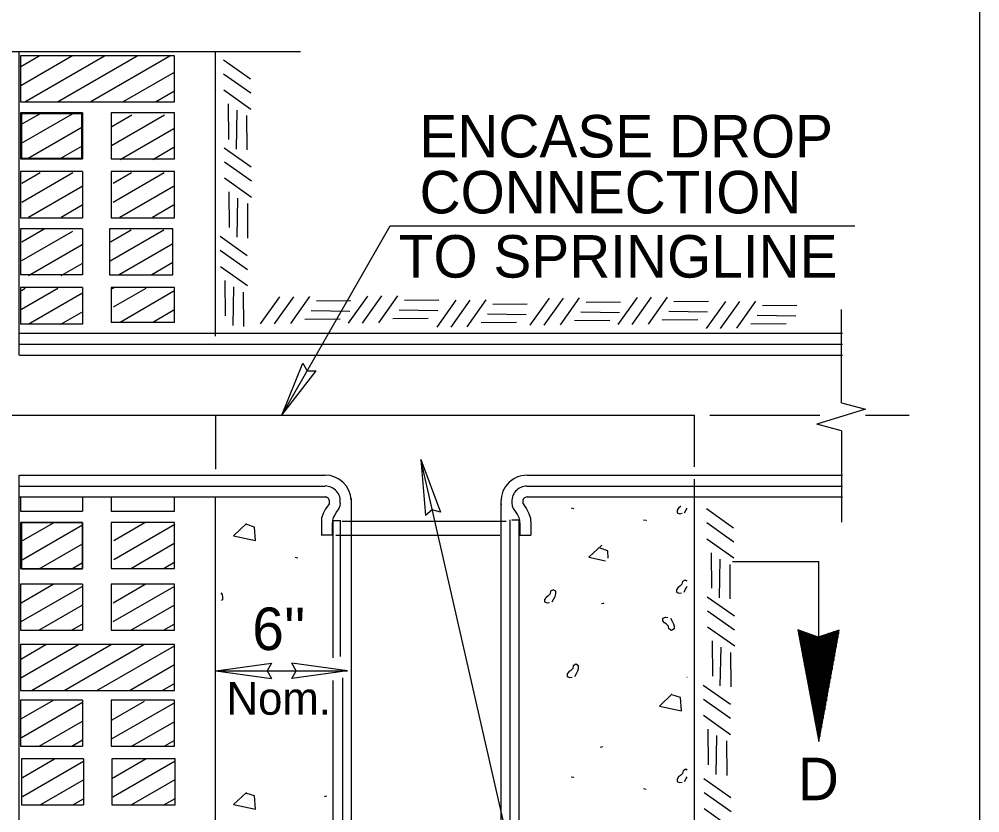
# Model space of a CAD drawing. Extents: x 142 to 502, y -55 to 229.
# Drawn here: x 277.99 to 307.38, y 59.88 to 84.14 of the extents above; entities that cross this region are included whole.
import ezdxf

# ---------------------------------------------------------------- set-up
doc = ezdxf.new("R2010")
doc.units = 0
doc.layers.add('Level 1', color=7, linetype='Continuous')

msp = doc.modelspace()

# ---------------------------------------------------------------- linework, layer by layer
at = {"layer": 'Level 1'}
for p, q in [((307.383, -42.956), (307.383, 162.029)), ((270.427, 83.162), (286.6, 83.162)), ((277.993, 74.758), (277.993, 83.162)), ((278.034, 82.699), (278.599, 83.026)), ((278.034, 82.122), (279.599, 83.026)), ((278.162, 81.618), (280.599, 83.026)), ((279.162, 81.618), (281.599, 83.026)), ((280.162, 81.618), (282.599, 83.026)), ((283.993, 74.45), (283.993, 83.162)), ((284.238, 82.905), (285.068, 82.32)), ((281.162, 81.618), (282.739, 82.529)), ((284.242, 82.477), (285.072, 81.891)), ((282.162, 81.618), (282.739, 81.952)), ((284.247, 81.983), (285.076, 81.397)), ((284.383, 81.556), (284.392, 80.469)), ((278.058, 80.93), (278.619, 81.254)), ((278.058, 80.353), (279.619, 81.254)), ((279.93, 81.278), (279.93, 79.871)), ((280.803, 81.278), (280.803, 79.871)), ((280.812, 80.284), (282.434, 81.22)), ((280.822, 80.867), (281.434, 81.22)), ((284.648, 81.361), (284.626, 80.175)), ((284.946, 81.199), (284.956, 80.145)), ((278.261, 79.892), (279.904, 80.841)), ((281.075, 79.858), (282.718, 80.807)), ((279.261, 79.892), (279.904, 80.264)), ((282.075, 79.858), (282.718, 80.229)), ((284.262, 80.213), (285.091, 79.628)), ((284.266, 79.785), (285.095, 79.199)), ((277.993, 77.905), (277.993, 79.604)), ((278.07, 79.13), (278.631, 79.454)), ((278.07, 78.553), (279.631, 79.454)), ((279.93, 79.483), (279.93, 78.075)), ((280.803, 79.483), (280.803, 78.075)), ((280.861, 79.13), (281.422, 79.454)), ((280.861, 78.553), (282.422, 79.454)), ((284.271, 79.291), (285.1, 78.705)), ((278.272, 78.092), (279.916, 79.041)), ((281.064, 78.092), (282.707, 79.041)), ((284.406, 78.864), (284.416, 77.777)), ((284.671, 78.669), (284.649, 77.483)), ((284.97, 78.507), (284.979, 77.453)), ((279.272, 78.092), (279.916, 78.464)), ((282.064, 78.092), (282.707, 78.464)), ((278.07, 77.341), (278.748, 77.733)), ((278.07, 76.764), (279.631, 77.665)), ((279.924, 77.736), (279.924, 76.328)), ((280.755, 77.736), (280.755, 76.328)), ((280.777, 76.757), (282.411, 77.7)), ((280.785, 77.339), (281.411, 77.7)), ((286.022, 72.034), (289.343, 77.825)), ((289.343, 77.825), (303.555, 77.825)), ((284.138, 77.507), (284.967, 76.921)), ((278.272, 76.304), (279.916, 77.252)), ((281.052, 76.338), (282.695, 77.287)), ((284.141, 77.079), (284.97, 76.493)), ((279.272, 76.304), (279.916, 76.675)), ((282.052, 76.338), (282.695, 76.71)), ((284.146, 76.584), (284.975, 75.999)), ((284.282, 76.158), (284.291, 75.071)), ((277.993, 73.873), (277.993, 76.061)), ((277.993, 74.758), (277.993, 76.061)), ((278.058, 75.275), (279.175, 75.92)), ((278.058, 75.853), (278.169, 75.917)), ((279.93, 75.94), (279.93, 74.821)), ((280.803, 75.94), (280.803, 74.871)), ((280.873, 75.922), (280.81, 75.886)), ((280.873, 75.345), (281.872, 75.922)), ((284.547, 75.962), (284.525, 74.777)), ((278.261, 74.815), (279.904, 75.764)), ((281.075, 74.884), (282.718, 75.833)), ((284.845, 75.8), (284.855, 74.747)), ((285.377, 74.825), (285.963, 75.655)), ((285.805, 74.829), (286.391, 75.658)), ((286.299, 74.834), (286.885, 75.663)), ((287.083, 75.533), (288.137, 75.542)), ((288.069, 74.849), (288.655, 75.678)), ((288.497, 74.853), (289.083, 75.682)), ((288.991, 74.857), (289.577, 75.686)), ((289.775, 75.556), (290.829, 75.566)), ((290.775, 74.724), (291.361, 75.554)), ((291.203, 74.728), (291.789, 75.557)), ((291.698, 74.733), (292.283, 75.562)), ((293.627, 74.784), (294.212, 75.614)), ((294.055, 74.788), (294.64, 75.617)), ((294.549, 74.793), (295.134, 75.622)), ((296.319, 74.808), (296.904, 75.637)), ((296.747, 74.812), (297.332, 75.641)), ((297.241, 74.816), (297.826, 75.645)), ((282.075, 74.884), (282.718, 75.256)), ((289.614, 75.258), (290.799, 75.236)), ((292.482, 75.432), (293.535, 75.441)), ((295.333, 75.492), (296.387, 75.501)), ((298.025, 75.515), (299.079, 75.525)), ((299.025, 74.683), (299.61, 75.513)), ((299.453, 74.687), (300.038, 75.516)), ((299.947, 74.692), (300.532, 75.521)), ((300.731, 75.391), (301.785, 75.4)), ((303.156, 72.414), (303.156, 75.271)), ((279.261, 74.815), (279.904, 75.186)), ((286.726, 74.97), (287.813, 74.979)), ((286.921, 75.235), (288.107, 75.213)), ((289.418, 74.993), (290.505, 75.003)), ((292.32, 75.134), (293.505, 75.112)), ((295.171, 75.194), (296.357, 75.172)), ((297.668, 74.952), (298.754, 74.962)), ((297.863, 75.217), (299.049, 75.195)), ((300.569, 75.093), (301.755, 75.071)), ((292.124, 74.868), (293.211, 74.878)), ((294.976, 74.929), (296.063, 74.938)), ((300.374, 74.827), (301.461, 74.837)), ((277.994, 74.54), (303.178, 74.54)), ((277.993, 74.206), (303.178, 74.206)), ((277.994, 73.873), (303.178, 73.873)), ((286.022, 72.034), (286.666, 73.627)), ((286.022, 72.034), (287.072, 73.394)), ((303.156, 72.414), (303.888, 72.219)), ((269.768, 72.034), (284.058, 72.034)), ((284.004, 70.38), (284.004, 72.034)), ((284.004, 72.034), (298.655, 72.034)), ((298.655, 70.457), (298.655, 72.034)), ((299.126, 72.034), (302.484, 72.034)), ((303.888, 72.219), (302.4, 71.758)), ((303.887, 72.034), (305.221, 72.034)), ((303.156, 71.557), (302.4, 71.758)), ((303.156, 71.557), (303.156, 69.657)), ((303.156, 71.557), (303.156, 68.758)), ((298.26, 35.744), (290.275, 70.675)), ((290.275, 70.675), (290.882, 69.067)), ((290.275, 70.675), (290.426, 68.962)), ((277.993, 67.18), (277.993, 70.202)), ((277.994, 70.202), (287.353, 70.202)), ((293.528, 70.2), (303.178, 70.2)), ((298.655, 39.395), (298.655, 70.073)), ((277.993, 68.927), (277.993, 69.905)), ((277.993, 41.869), (277.993, 69.905)), ((277.993, 69.868), (287.352, 69.868)), ((293.527, 69.866), (303.178, 69.866)), ((277.994, 69.535), (287.353, 69.535)), ((279.93, 69.535), (279.93, 69.097)), ((280.803, 69.535), (280.803, 69.097)), ((283.993, 48.815), (283.993, 69.535)), ((288.158, 55.669), (288.158, 69.487)), ((292.738, 55.686), (292.738, 69.384)), ((293.528, 69.533), (303.178, 69.533)), ((299.022, 69.176), (299.851, 68.591)), ((277.993, 67.18), (277.993, 68.879)), ((287.591, 68.813), (287.822, 68.813)), ((287.592, 64.614), (287.592, 68.813)), ((287.822, 64.653), (287.822, 68.813)), ((287.872, 68.791), (292.89, 68.791)), ((293.016, 56.221), (293.016, 68.832)), ((293.061, 68.832), (293.291, 68.832)), ((293.291, 56.221), (293.291, 68.832)), ((278.058, 68.179), (279.039, 68.745)), ((278.058, 67.601), (279.927, 68.68)), ((279.93, 68.757), (279.93, 67.35)), ((280.803, 68.757), (280.803, 67.35)), ((280.884, 68.202), (281.865, 68.768)), ((280.884, 67.624), (282.753, 68.703)), ((299.026, 68.748), (299.855, 68.163)), ((287.567, 68.368), (287.234, 68.368)), ((287.68, 68.369), (292.698, 68.369)), ((293.308, 68.368), (293.641, 68.368)), ((299.03, 68.254), (299.859, 67.669)), ((278.6, 67.337), (279.927, 68.103)), ((281.426, 67.36), (282.753, 68.126)), ((299.166, 67.827), (299.176, 66.74)), ((299.431, 67.632), (299.409, 66.446)), ((279.6, 67.337), (279.927, 67.525)), ((282.426, 67.36), (282.753, 67.549)), ((299.729, 67.47), (299.739, 66.416)), ((299.813, 67.561), (302.455, 67.561)), ((302.455, 62.582), (302.455, 67.561)), ((277.993, 65.287), (277.993, 66.986)), ((278.047, 66.298), (279.028, 66.864)), ((278.047, 65.72), (279.915, 66.799)), ((279.93, 66.865), (279.93, 65.457)), ((280.803, 66.865), (280.803, 65.457)), ((280.861, 66.298), (281.842, 66.864)), ((280.861, 65.72), (282.73, 66.799)), ((299.045, 66.484), (299.875, 65.899)), ((278.589, 65.456), (279.915, 66.222)), ((281.403, 65.456), (282.73, 66.222)), ((299.049, 66.056), (299.878, 65.471)), ((279.589, 65.456), (279.915, 65.644)), ((282.403, 65.456), (282.73, 65.644)), ((299.054, 65.562), (299.883, 64.977)), ((301.812, 65.464), (301.812, 65.456)), ((301.842, 65.454), (301.812, 65.454)), ((301.914, 65.429), (301.817, 65.429)), ((301.987, 65.404), (301.822, 65.404)), ((302.059, 65.379), (301.827, 65.379)), ((302.131, 65.354), (301.831, 65.354)), ((302.204, 65.329), (301.836, 65.329)), ((301.837, 65.456), (301.837, 65.324)), ((302.276, 65.304), (301.841, 65.304)), ((302.348, 65.279), (301.846, 65.279)), ((302.421, 65.254), (301.85, 65.254)), ((301.862, 65.447), (301.862, 65.193)), ((301.887, 65.438), (301.887, 65.061)), ((301.912, 65.43), (301.912, 64.929)), ((301.937, 65.421), (301.937, 64.797)), ((301.962, 65.413), (301.962, 64.666)), ((301.987, 65.404), (301.987, 64.534)), ((302.012, 65.395), (302.012, 64.402)), ((302.037, 65.387), (302.037, 64.27)), ((302.062, 65.378), (302.062, 64.139)), ((302.087, 65.369), (302.087, 64.007)), ((302.112, 65.361), (302.112, 63.875)), ((302.137, 65.352), (302.137, 63.743)), ((302.162, 65.343), (302.162, 63.612)), ((302.187, 65.335), (302.187, 63.48)), ((302.212, 65.326), (302.212, 63.348)), ((302.237, 65.318), (302.237, 63.216)), ((302.262, 65.309), (302.262, 63.085)), ((302.287, 65.3), (302.287, 62.953)), ((302.312, 65.292), (302.312, 62.821)), ((302.337, 65.283), (302.337, 62.689)), ((302.362, 65.274), (302.362, 62.558)), ((302.387, 65.266), (302.387, 62.426)), ((302.412, 65.257), (302.412, 62.294)), ((303.044, 65.254), (302.455, 65.254)), ((302.462, 65.256), (302.462, 62.073)), ((302.487, 65.264), (302.487, 62.209)), ((302.512, 65.273), (302.512, 62.346)), ((303.049, 65.279), (302.531, 65.279)), ((302.537, 65.281), (302.537, 62.482)), ((302.562, 65.289), (302.562, 62.619)), ((302.587, 65.297), (302.587, 62.755)), ((303.054, 65.304), (302.607, 65.304)), ((302.612, 65.306), (302.612, 62.892)), ((302.637, 65.314), (302.637, 63.028)), ((302.662, 65.322), (302.662, 63.165)), ((303.058, 65.329), (302.682, 65.329)), ((302.687, 65.331), (302.687, 63.301)), ((302.712, 65.339), (302.712, 63.438)), ((302.737, 65.347), (302.737, 63.574)), ((303.063, 65.354), (302.758, 65.354)), ((302.762, 65.355), (302.762, 63.711)), ((302.787, 65.364), (302.787, 63.847)), ((302.812, 65.372), (302.812, 63.984)), ((303.067, 65.379), (302.833, 65.379)), ((302.837, 65.38), (302.837, 64.12)), ((302.862, 65.388), (302.862, 64.257)), ((302.887, 65.397), (302.887, 64.393)), ((303.072, 65.404), (302.909, 65.404)), ((302.912, 65.405), (302.912, 64.53)), ((302.937, 65.413), (302.937, 64.666)), ((302.962, 65.421), (302.962, 64.803)), ((303.077, 65.429), (302.984, 65.429)), ((302.987, 65.43), (302.987, 64.939)), ((303.012, 65.438), (303.012, 65.076)), ((303.037, 65.446), (303.037, 65.212)), ((303.081, 65.454), (303.06, 65.454)), ((303.062, 65.455), (303.062, 65.349)), ((278.034, 64.578), (278.802, 65.021)), ((278.034, 64), (279.802, 65.021)), ((278.364, 63.614), (280.802, 65.021)), ((279.364, 63.614), (281.802, 65.021)), ((280.364, 63.614), (282.739, 64.985)), ((299.19, 65.135), (299.199, 64.048)), ((303.04, 65.229), (301.855, 65.229)), ((303.035, 65.204), (301.86, 65.204)), ((303.031, 65.179), (301.864, 65.179)), ((303.026, 65.154), (301.869, 65.154)), ((303.022, 65.129), (301.874, 65.129)), ((303.017, 65.104), (301.879, 65.104)), ((303.012, 65.079), (301.883, 65.079)), ((303.008, 65.054), (301.888, 65.054)), ((303.003, 65.029), (301.893, 65.029)), ((302.999, 65.004), (301.898, 65.004)), ((302.994, 64.979), (301.902, 64.979)), ((302.437, 65.248), (302.437, 62.162)), ((299.455, 64.94), (299.433, 63.754)), ((299.753, 64.778), (299.762, 63.724)), ((302.99, 64.954), (301.907, 64.954)), ((302.985, 64.929), (301.912, 64.929)), ((302.98, 64.904), (301.917, 64.904)), ((302.976, 64.879), (301.921, 64.879)), ((302.971, 64.854), (301.926, 64.854)), ((302.967, 64.829), (301.931, 64.829)), ((302.962, 64.804), (301.936, 64.804)), ((302.957, 64.779), (301.94, 64.779)), ((302.953, 64.754), (301.945, 64.754)), ((302.948, 64.729), (301.95, 64.729)), ((302.944, 64.704), (301.955, 64.704)), ((302.939, 64.679), (301.959, 64.679)), ((281.364, 63.614), (282.739, 64.407)), ((284.005, 64.216), (285.708, 64.45)), ((288.037, 64.218), (286.334, 64.452)), ((302.935, 64.654), (301.964, 64.654)), ((302.93, 64.629), (301.969, 64.629)), ((302.925, 64.604), (301.974, 64.604)), ((302.921, 64.579), (301.978, 64.579)), ((302.916, 64.554), (301.983, 64.554)), ((302.912, 64.529), (301.988, 64.529)), ((302.907, 64.504), (301.993, 64.504)), ((302.903, 64.479), (301.997, 64.479)), ((302.898, 64.454), (302.002, 64.454)), ((302.893, 64.429), (302.007, 64.429)), ((302.889, 64.404), (302.012, 64.404)), ((302.884, 64.379), (302.016, 64.379)), ((284.004, 64.217), (288.037, 64.217)), ((284.005, 64.216), (285.708, 63.982)), ((288.037, 64.218), (286.334, 63.984)), ((302.88, 64.354), (302.021, 64.354)), ((302.875, 64.329), (302.026, 64.329)), ((302.871, 64.304), (302.03, 64.304)), ((302.866, 64.279), (302.035, 64.279)), ((302.861, 64.254), (302.04, 64.254)), ((302.857, 64.229), (302.045, 64.229)), ((302.852, 64.204), (302.049, 64.204)), ((302.848, 64.179), (302.054, 64.179)), ((302.843, 64.154), (302.059, 64.154)), ((302.838, 64.129), (302.064, 64.129)), ((302.834, 64.104), (302.068, 64.104)), ((302.829, 64.079), (302.073, 64.079)), ((282.364, 63.614), (282.739, 63.83)), ((287.592, 56.221), (287.592, 63.922)), ((287.897, 56.221), (287.897, 63.999)), ((302.825, 64.054), (302.078, 64.054)), ((302.82, 64.029), (302.083, 64.029)), ((302.816, 64.004), (302.087, 64.004)), ((302.811, 63.979), (302.092, 63.979)), ((302.806, 63.954), (302.097, 63.954)), ((302.802, 63.929), (302.102, 63.929)), ((302.797, 63.904), (302.106, 63.904)), ((302.793, 63.879), (302.111, 63.879)), ((302.788, 63.854), (302.116, 63.854)), ((302.784, 63.829), (302.121, 63.829)), ((302.779, 63.804), (302.125, 63.804)), ((298.921, 63.778), (299.75, 63.193)), ((302.774, 63.779), (302.13, 63.779)), ((302.77, 63.754), (302.135, 63.754)), ((302.765, 63.729), (302.14, 63.729)), ((302.761, 63.704), (302.144, 63.704)), ((302.756, 63.679), (302.149, 63.679)), ((302.751, 63.654), (302.154, 63.654)), ((302.747, 63.629), (302.159, 63.629)), ((302.742, 63.604), (302.163, 63.604)), ((302.738, 63.579), (302.168, 63.579)), ((302.733, 63.554), (302.173, 63.554)), ((302.729, 63.529), (302.178, 63.529)), ((302.724, 63.504), (302.182, 63.504)), ((278.058, 62.755), (279.039, 63.321)), ((278.058, 62.178), (279.927, 63.256)), ((279.93, 63.322), (279.93, 61.915)), ((280.803, 63.322), (280.803, 61.915)), ((280.838, 62.72), (281.819, 63.287)), ((280.838, 62.143), (282.723, 63.231)), ((298.925, 63.35), (299.754, 62.765)), ((302.719, 63.479), (302.187, 63.479)), ((302.715, 63.454), (302.192, 63.454)), ((302.71, 63.429), (302.197, 63.429)), ((302.706, 63.404), (302.201, 63.404)), ((302.701, 63.379), (302.206, 63.379)), ((302.697, 63.354), (302.211, 63.354)), ((302.692, 63.329), (302.215, 63.329)), ((302.687, 63.304), (302.22, 63.304)), ((302.683, 63.279), (302.225, 63.279)), ((302.678, 63.254), (302.23, 63.254)), ((302.674, 63.229), (302.234, 63.229)), ((302.669, 63.204), (302.239, 63.204)), ((302.664, 63.179), (302.244, 63.179)), ((302.66, 63.154), (302.249, 63.154)), ((302.655, 63.129), (302.253, 63.129)), ((302.651, 63.104), (302.258, 63.104)), ((302.646, 63.079), (302.263, 63.079)), ((302.642, 63.054), (302.268, 63.054)), ((302.637, 63.029), (302.272, 63.029)), ((302.632, 63.004), (302.277, 63.004)), ((302.628, 62.979), (302.282, 62.979)), ((302.623, 62.954), (302.287, 62.954)), ((302.619, 62.929), (302.291, 62.929)), ((302.614, 62.904), (302.296, 62.904)), ((278.6, 61.913), (279.927, 62.679)), ((281.448, 61.918), (282.752, 62.671)), ((298.929, 62.856), (299.758, 62.271)), ((302.61, 62.879), (302.301, 62.879)), ((302.605, 62.854), (302.306, 62.854)), ((302.6, 62.829), (302.31, 62.829)), ((302.596, 62.804), (302.315, 62.804)), ((302.591, 62.779), (302.32, 62.779)), ((302.587, 62.754), (302.325, 62.754)), ((302.582, 62.729), (302.329, 62.729)), ((302.578, 62.704), (302.334, 62.704)), ((302.573, 62.679), (302.339, 62.679)), ((302.568, 62.654), (302.344, 62.654)), ((302.564, 62.629), (302.348, 62.629)), ((299.065, 62.429), (299.075, 61.342)), ((302.559, 62.604), (302.353, 62.604)), ((302.555, 62.579), (302.358, 62.579)), ((302.55, 62.554), (302.363, 62.554)), ((302.545, 62.529), (302.367, 62.529)), ((302.541, 62.504), (302.372, 62.504)), ((302.536, 62.479), (302.377, 62.479)), ((302.532, 62.454), (302.382, 62.454)), ((302.527, 62.429), (302.386, 62.429)), ((302.523, 62.404), (302.391, 62.404)), ((302.518, 62.379), (302.396, 62.379)), ((302.513, 62.354), (302.4, 62.354)), ((302.509, 62.329), (302.405, 62.329)), ((279.6, 61.913), (279.927, 62.102)), ((282.45, 61.919), (282.734, 62.083)), ((299.33, 62.234), (299.308, 61.048)), ((299.628, 62.072), (299.638, 61.018)), ((302.504, 62.304), (302.41, 62.304)), ((302.5, 62.279), (302.415, 62.279)), ((302.495, 62.254), (302.419, 62.254)), ((302.491, 62.229), (302.424, 62.229)), ((302.486, 62.204), (302.429, 62.204)), ((302.481, 62.179), (302.434, 62.179)), ((302.477, 62.154), (302.438, 62.154)), ((302.472, 62.129), (302.443, 62.129)), ((302.468, 62.104), (302.448, 62.104)), ((302.463, 62.079), (302.453, 62.079)), ((302.458, 62.054), (302.457, 62.054)), ((277.993, 59.949), (277.993, 61.648)), ((278.093, 60.955), (279.074, 61.521)), ((278.093, 60.377), (279.961, 61.456)), ((279.954, 61.526), (279.954, 60.119)), ((280.826, 60.926), (281.877, 61.532)), ((280.827, 61.526), (280.827, 60.119)), ((280.849, 60.362), (282.764, 61.468)), ((278.635, 60.113), (279.961, 60.879)), ((281.438, 60.125), (282.764, 60.89)), ((298.94, 60.923), (299.769, 60.338)), ((279.635, 60.113), (279.961, 60.301)), ((282.438, 60.125), (282.764, 60.313)), ((298.944, 60.495), (299.773, 59.91)), ((298.949, 60.001), (299.777, 59.415))]:
    msp.add_line(p, q, dxfattribs=at)
for points in [[(278.033, 81.618), (282.738, 81.618), (282.738, 83.025), (278.033, 83.025)], [(278.058, 79.892), (279.904, 79.892), (279.904, 81.254), (278.058, 81.254)], [(278.058, 67.337), (279.927, 67.337), (279.927, 68.745), (278.058, 68.745)], [(301.81, 65.465), (302.458, 62.051), (303.082, 65.461), (302.438, 65.248)], [(278.033, 63.613), (282.738, 63.613), (282.738, 65.021), (278.033, 65.021)]]:
    msp.add_lwpolyline(points, close=True, dxfattribs=at)
for points in [[(279.93, 81.278), (278.033, 81.278), (278.033, 79.871), (279.93, 79.871)], [(280.803, 79.871), (282.738, 79.871), (282.738, 81.278), (280.803, 81.278)], [(279.93, 79.483), (278.033, 79.483), (278.033, 78.075), (279.93, 78.075)], [(280.803, 78.075), (282.738, 78.075), (282.738, 79.483), (280.803, 79.483)], [(279.924, 77.736), (278.027, 77.736), (278.027, 76.329)], [(280.755, 76.328), (282.69, 76.328), (282.69, 77.736), (280.755, 77.736)], [(279.93, 76.329), (278.027, 76.329)], [(278.027, 75.94), (278.027, 74.821)], [(279.93, 75.94), (278.027, 75.94)], [(282.738, 74.871), (282.738, 75.94), (280.803, 75.94)], [(279.93, 74.821), (278.027, 74.821)], [(282.738, 74.871), (280.803, 74.871)], [(286.666, 73.627), (286.805, 73.395), (287.072, 73.394)], [(278.033, 69.535), (278.033, 69.097), (279.93, 69.097)], [(280.803, 69.097), (282.738, 69.097), (282.738, 69.535)], [(287.478, 69.38), (287.473, 69.337), (287.47, 69.327), (287.428, 69.264), (287.359, 69.167), (287.288, 69.031), (287.243, 68.882), (287.235, 68.676), (287.235, 68.368)], [(293.399, 69.38), (293.403, 69.337), (293.407, 69.327), (293.448, 69.264), (293.517, 69.167), (293.588, 69.031), (293.634, 68.882), (293.642, 68.676), (293.642, 68.368)], [(287.808, 69.343), (287.8, 69.265), (287.771, 69.18), (287.703, 69.076), (287.643, 68.992), (287.597, 68.904), (287.573, 68.826), (287.567, 68.669), (287.567, 68.368)], [(290.882, 69.067), (290.623, 69.143), (290.426, 68.962)], [(293.067, 69.343), (293.075, 69.265), (293.104, 69.18), (293.172, 69.076), (293.232, 68.992), (293.278, 68.904), (293.302, 68.826), (293.308, 68.669), (293.308, 68.368)], [(294.881, 69.201), (294.954, 69.183), (294.956, 69.181)], [(298.233, 69.245), (298.227, 69.239), (298.164, 69.192), (298.118, 69.13), (298.118, 69.052), (298.196, 69.021), (298.273, 69.036)], [(298.351, 69.052), (298.398, 69.145), (298.426, 69.193)], [(297.097, 68.838), (297.171, 68.819), (297.173, 68.817)], [(279.93, 68.757), (278.033, 68.757), (278.033, 67.35), (279.93, 67.35)], [(280.803, 67.35), (282.738, 67.35), (282.738, 68.757), (280.803, 68.757)], [(284.941, 68.721), (284.551, 68.346), (285.222, 68.206), (285.19, 68.612), (284.957, 68.69)], [(295.813, 68.063), (295.423, 67.688), (295.934, 67.581)], [(296.014, 67.661), (295.996, 67.887), (295.762, 67.965)], [(286.437, 67.693), (286.51, 67.675), (286.512, 67.673)], [(279.93, 66.865), (278.033, 66.865), (278.033, 65.457), (279.93, 65.457)], [(280.803, 65.457), (282.738, 65.457), (282.738, 66.865), (280.803, 66.865)], [(298.426, 66.955), (298.363, 66.994), (298.285, 66.947), (298.269, 66.869), (298.207, 66.806), (298.144, 66.759), (298.098, 66.697), (298.098, 66.619), (298.176, 66.588), (298.254, 66.604)], [(298.332, 66.619), (298.379, 66.713), (298.425, 66.791), (298.426, 66.796)], [(284.163, 66.601), (284.196, 66.547), (284.212, 66.469), (284.211, 66.391), (284.164, 66.363)], [(294.298, 66.322), (294.344, 66.415), (294.391, 66.493), (294.407, 66.571), (294.407, 66.649), (294.329, 66.696), (294.251, 66.649), (294.235, 66.571), (294.173, 66.509), (294.11, 66.462), (294.064, 66.4), (294.064, 66.322), (294.142, 66.291), (294.22, 66.306)], [(295.807, 66.272), (295.88, 66.29), (295.882, 66.292)], [(297.919, 65.828), (297.966, 65.734), (298.013, 65.656), (298.028, 65.578), (298.028, 65.5), (297.95, 65.454), (297.872, 65.5), (297.857, 65.578), (297.794, 65.641), (297.732, 65.688), (297.685, 65.75), (297.685, 65.828), (297.763, 65.859), (297.841, 65.844)], [(285.708, 64.45), (285.576, 64.214), (285.708, 63.982)], [(286.334, 63.984), (286.465, 64.22), (286.334, 64.452)], [(294.991, 64.042), (295.037, 64.136), (295.084, 64.214), (295.1, 64.292), (295.1, 64.37), (295.022, 64.417), (294.944, 64.37), (294.928, 64.292), (294.866, 64.23), (294.803, 64.183), (294.757, 64.12), (294.757, 64.042), (294.835, 64.011), (294.913, 64.027)], [(298.421, 64.023), (298.426, 64.022)], [(297.97, 63.508), (297.58, 63.133), (298.251, 62.993), (298.22, 63.399), (297.986, 63.477)], [(279.93, 63.322), (278.033, 63.322), (278.033, 61.915), (279.93, 61.915)], [(280.803, 61.915), (282.738, 61.915), (282.738, 63.322), (280.803, 63.322)], [(295.774, 61.885), (295.847, 61.904), (295.849, 61.906)], [(279.954, 61.526), (278.057, 61.526), (278.057, 60.119), (279.954, 60.119)], [(280.827, 60.119), (282.762, 60.119), (282.762, 61.526), (280.827, 61.526)], [(298.426, 61.178), (298.383, 61.204), (298.305, 61.157), (298.289, 61.079), (298.227, 61.017), (298.164, 60.97), (298.118, 60.908), (298.118, 60.83), (298.196, 60.798), (298.273, 60.814)], [(294.881, 60.979), (294.954, 60.961), (294.956, 60.958)], [(298.351, 60.83), (298.398, 60.923), (298.426, 60.97)], [(297.097, 60.615), (297.171, 60.597), (297.173, 60.595)], [(284.941, 60.499), (284.551, 60.124), (285.222, 59.984), (285.19, 60.389), (284.957, 60.467)], [(287.33, 60.377), (287.403, 60.396), (287.405, 60.398)]]:
    msp.add_lwpolyline(points, dxfattribs=at)
for centre, major_axis, ratio, start_param, end_param in [((287.348, 69.404), (0.796, -0.082), 0.997101, 0.141194, 1.674181), ((293.531, 69.404), (-0.796, -0.082), 0.995141, 4.617073, 6.318616), ((287.348, 69.404), (0.465, -0.048), 0.995032, 6.247755, 7.957366), ((293.53, 69.404), (-0.465, -0.048), 0.991673, 4.617073, 6.318616), ((287.348, 69.404), (0.133, -0.014), 0.982646, 6.247755, 7.957366), ((293.531, 69.404), (-0.133, -0.014), 0.970912, 4.617073, 6.318616)]:
    msp.add_ellipse(centre, major_axis=major_axis, ratio=ratio, start_param=start_param, end_param=end_param, dxfattribs=at)

# ---------------------------------------------------------------- texts
for s, height, p in [('ENCASE DROP', 1.3, (290.237, 79.916)), ('CONNECTION', 1.3, (290.24, 78.206)), ('TO SPRINGLINE', 1.3, (289.603, 76.242)), ("6''", 1.3, (285.121, 64.852)), ('Nom.', 1, (284.333, 62.873)), ('D', 1.3, (301.815, 60.259))]:
    msp.add_text(s, height=height, dxfattribs=at).set_placement(p)

doc.saveas('drawing.dxf')
